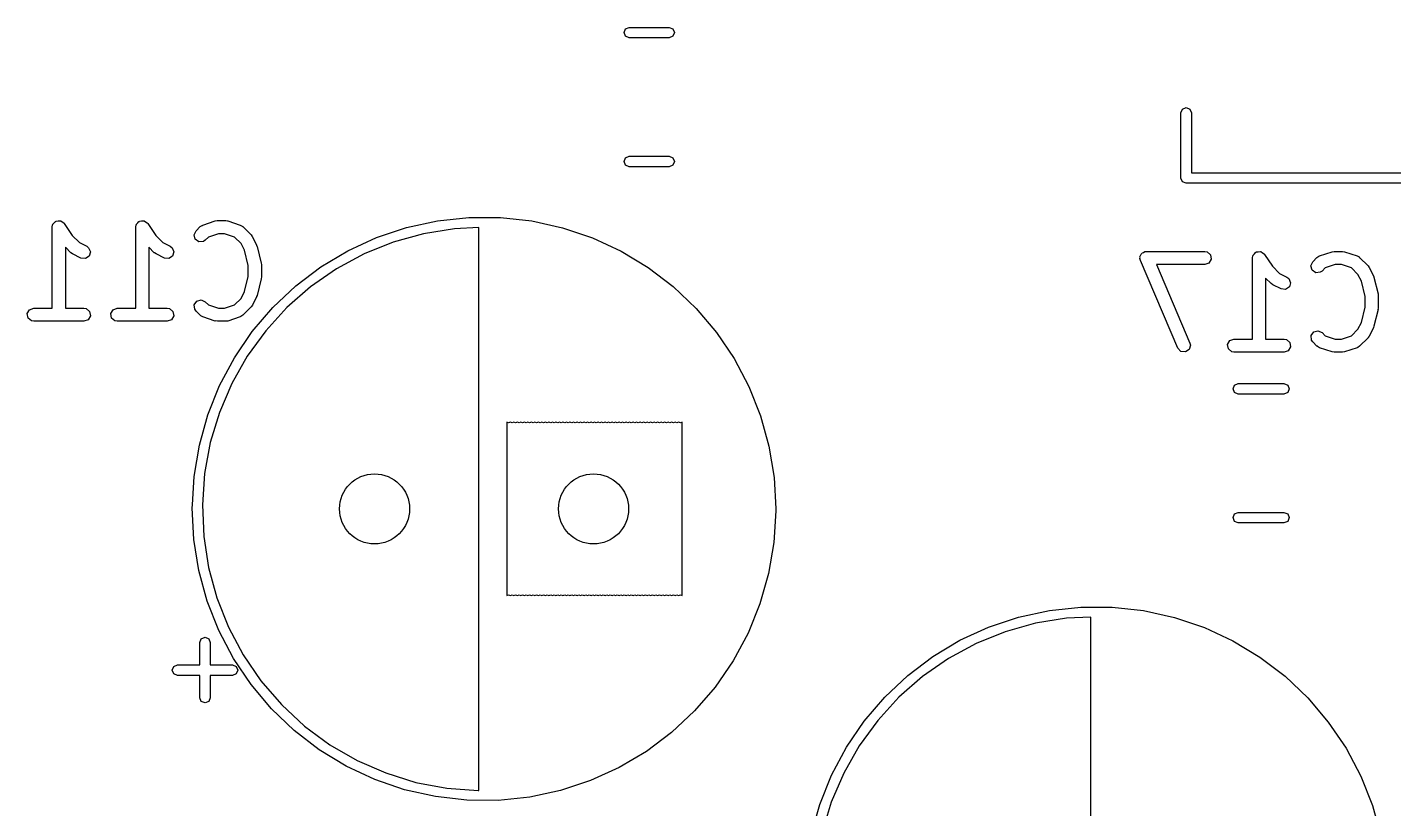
# Model space of a CAD drawing. Extents: x 84 to 124, y -233 to -38.
# Drawn here: x 88.15 to 103.75, y -196.47 to -187.56 of the extents above; entities that cross this region are included whole.
import ezdxf

# ---------------------------------------------------------------- set-up
doc = ezdxf.new("R2010")
doc.units = 0
doc.layers.add('BLACK', color=7, linetype='CONTINUOUS')

msp = doc.modelspace()

# ---------------------------------------------------------------- linework, layer by layer
at = {"layer": 'BLACK', "linetype": 'CONTINUOUS'}
for p, q in [((94.9629, -187.616), (94.9805, -187.574)), ((94.9805, -187.658), (94.9629, -187.616)), ((94.9805, -187.574), (95.0229, -187.556)), ((95.0229, -187.556), (95.4771, -187.556)), ((95.4771, -187.556), (95.5195, -187.574)), ((95.5195, -187.574), (95.5371, -187.616)), ((95.5371, -187.616), (95.5195, -187.658)), ((95.0229, -187.676), (94.9805, -187.658)), ((95.4771, -187.676), (95.0229, -187.676)), ((95.5195, -187.658), (95.4771, -187.676)), ((101.32, -188.53), (101.338, -188.488)), ((101.32, -189.275), (101.32, -188.53)), ((101.338, -188.488), (101.38, -188.47)), ((101.38, -188.47), (101.422, -188.488)), ((101.422, -188.488), (101.44, -188.53)), ((101.44, -188.53), (101.44, -189.215)), ((94.9805, -189.044), (95.0229, -189.026)), ((95.0229, -189.026), (95.4771, -189.026)), ((95.4771, -189.026), (95.5195, -189.044)), ((94.9629, -189.086), (94.9805, -189.044)), ((94.9805, -189.128), (94.9629, -189.086)), ((95.0229, -189.146), (94.9805, -189.128)), ((95.4771, -189.146), (95.0229, -189.146)), ((95.5195, -189.128), (95.4771, -189.146)), ((95.5195, -189.044), (95.5371, -189.086)), ((95.5371, -189.086), (95.5195, -189.128)), ((101.338, -189.317), (101.32, -189.275)), ((101.38, -189.335), (101.338, -189.317)), ((106.9, -189.335), (101.38, -189.335)), ((101.44, -189.215), (106.84, -189.215)), ((88.4407, -189.81), (88.4435, -189.806)), ((88.4435, -189.806), (88.444, -189.802)), ((88.444, -189.802), (88.4597, -189.787)), ((88.4597, -189.787), (88.4737, -189.77)), ((88.4737, -189.77), (88.4779, -189.77)), ((88.4779, -189.77), (88.4811, -189.767)), ((88.4811, -189.767), (88.5028, -189.765)), ((88.5028, -189.765), (88.5242, -189.762)), ((88.5242, -189.762), (88.5279, -189.764)), ((88.5279, -189.764), (88.5322, -189.763)), ((88.5322, -189.763), (88.5498, -189.776)), ((88.5498, -189.776), (88.5686, -189.787)), ((88.5686, -189.787), (88.5701, -189.791)), ((88.5701, -189.791), (88.5736, -189.794)), ((88.5736, -189.794), (88.6647, -189.93)), ((89.3931, -189.81), (89.3959, -189.806)), ((89.3959, -189.806), (89.3963, -189.802)), ((89.3963, -189.802), (89.4121, -189.787)), ((89.4121, -189.787), (89.4261, -189.77)), ((89.4261, -189.77), (89.4303, -189.77)), ((89.4303, -189.77), (89.4334, -189.767)), ((89.4334, -189.767), (89.4552, -189.765)), ((89.4552, -189.765), (89.4766, -189.762)), ((89.4766, -189.762), (89.4803, -189.764)), ((89.4803, -189.764), (89.4846, -189.763)), ((89.4846, -189.763), (89.5022, -189.776)), ((89.5022, -189.776), (89.521, -189.787)), ((89.521, -189.787), (89.5225, -189.791)), ((89.5225, -189.791), (89.526, -189.794)), ((89.526, -189.794), (89.6171, -189.93)), ((90.1541, -189.812), (90.297, -189.764)), ((90.297, -189.764), (90.3192, -189.761)), ((90.3192, -189.761), (90.3207, -189.76)), ((90.3207, -189.76), (90.4159, -189.76)), ((90.4159, -189.76), (90.438, -189.764)), ((90.438, -189.764), (90.4397, -189.764)), ((90.4397, -189.764), (90.5825, -189.812)), ((92.4807, -189.84), (92.8326, -189.763)), ((92.8326, -189.763), (93.1907, -189.725)), ((93.1907, -189.725), (93.5509, -189.725)), ((93.5509, -189.725), (93.9089, -189.765)), ((93.9089, -189.765), (94.2605, -189.843)), ((88.4362, -189.835), (88.4407, -189.81)), ((88.4362, -190.76), (88.4362, -189.835)), ((88.6647, -189.93), (88.7461, -190.012)), ((89.3886, -189.835), (89.3931, -189.81)), ((89.3886, -190.76), (89.3886, -189.835)), ((89.6171, -189.93), (89.6985, -190.012)), ((90.0555, -189.924), (90.0772, -189.878)), ((90.0688, -189.974), (90.0555, -189.924)), ((90.0772, -189.878), (90.1248, -189.83)), ((90.1248, -189.83), (90.1462, -189.815)), ((90.1462, -189.815), (90.1506, -189.815)), ((90.1506, -189.815), (90.1541, -189.812)), ((90.2184, -189.949), (90.1833, -189.984)), ((90.3329, -189.91), (90.2184, -189.949)), ((90.4038, -189.91), (90.3329, -189.91)), ((90.5183, -189.949), (90.4038, -189.91)), ((90.5924, -190.023), (90.5183, -189.949)), ((90.5825, -189.812), (90.6054, -189.824)), ((90.6054, -189.824), (90.6078, -189.828)), ((90.6078, -189.828), (90.6118, -189.83)), ((90.6118, -189.83), (90.7071, -189.925)), ((90.7071, -189.925), (90.7199, -189.944)), ((90.7199, -189.944), (90.7211, -189.945)), ((90.7211, -189.945), (90.7687, -190.04)), ((91.8119, -190.104), (92.1391, -189.954)), ((92.1391, -189.954), (92.4807, -189.84)), ((92.6746, -189.91), (92.3289, -190.006)), ((93.0289, -189.853), (92.6746, -189.91)), ((93.305, -189.839), (93.0289, -189.853)), ((93.305, -196.264), (93.305, -189.839)), ((94.2605, -189.843), (94.6017, -189.958)), ((94.6017, -189.958), (94.9283, -190.11)), ((88.6486, -190.127), (88.5862, -190.064)), ((88.5862, -190.064), (88.5862, -190.76)), ((88.7461, -190.012), (88.8304, -190.054)), ((88.8304, -190.054), (88.8514, -190.07)), ((88.8514, -190.07), (88.8718, -190.117)), ((88.8718, -190.117), (88.8571, -190.166)), ((89.601, -190.127), (89.5386, -190.064)), ((89.5386, -190.064), (89.5386, -190.76)), ((89.6985, -190.012), (89.7828, -190.054)), ((89.7828, -190.054), (89.8037, -190.07)), ((89.8037, -190.07), (89.8241, -190.117)), ((89.8241, -190.117), (89.8095, -190.166)), ((90.1108, -190.003), (90.0688, -189.974)), ((90.1619, -189.999), (90.1108, -190.003)), ((90.1833, -189.984), (90.1619, -189.999)), ((90.6309, -190.1), (90.5924, -190.023)), ((90.6743, -190.273), (90.6309, -190.1)), ((90.7687, -190.04), (90.7724, -190.052)), ((90.7724, -190.052), (90.7744, -190.055)), ((90.7744, -190.055), (90.822, -190.246)), ((91.5029, -190.289), (91.8119, -190.104)), ((92.3289, -190.006), (91.9961, -190.141)), ((94.9283, -190.11), (95.2367, -190.296)), ((100.894, -190.124), (100.908, -190.114)), ((100.908, -190.114), (100.917, -190.115)), ((100.917, -190.115), (100.925, -190.112)), ((100.925, -190.112), (101.592, -190.112)), ((101.592, -190.112), (101.618, -190.117)), ((101.618, -190.117), (101.657, -190.15)), ((102.178, -190.122), (102.181, -190.119)), ((102.181, -190.119), (102.203, -190.117)), ((102.203, -190.117), (102.224, -190.114)), ((102.224, -190.114), (102.228, -190.116)), ((102.228, -190.116), (102.232, -190.115)), ((102.232, -190.115), (102.25, -190.128)), ((102.902, -190.164), (103.045, -190.116)), ((103.045, -190.116), (103.067, -190.113)), ((103.067, -190.113), (103.068, -190.112)), ((103.068, -190.112), (103.164, -190.112)), ((103.164, -190.112), (103.186, -190.116)), ((103.186, -190.116), (103.187, -190.116)), ((103.187, -190.116), (103.33, -190.164)), ((88.6501, -190.127), (88.6486, -190.127)), ((88.6681, -190.141), (88.6501, -190.127)), ((88.7634, -190.188), (88.6681, -190.141)), ((88.8143, -190.194), (88.7634, -190.188)), ((88.8571, -190.166), (88.8143, -190.194)), ((89.6025, -190.127), (89.601, -190.127)), ((89.6205, -190.141), (89.6025, -190.127)), ((89.7157, -190.188), (89.6205, -190.141)), ((89.7667, -190.194), (89.7157, -190.188)), ((89.8095, -190.166), (89.7667, -190.194)), ((90.6743, -190.398), (90.6743, -190.273)), ((90.822, -190.246), (90.8231, -190.261)), ((90.8231, -190.261), (90.8243, -190.264)), ((90.8243, -190.264), (90.8243, -190.407)), ((91.9961, -190.141), (91.6804, -190.312)), ((100.851, -190.192), (100.853, -190.183)), ((100.857, -190.217), (100.851, -190.192)), ((100.852, -190.174), (100.86, -190.159)), ((100.853, -190.183), (100.852, -190.174)), ((101.285, -191.217), (100.857, -190.217)), ((100.86, -190.159), (100.865, -190.142)), ((100.865, -190.142), (100.873, -190.138)), ((100.873, -190.138), (100.877, -190.13)), ((100.877, -190.13), (100.894, -190.124)), ((101.592, -190.262), (101.039, -190.262)), ((101.039, -190.262), (101.423, -191.158)), ((101.64, -190.245), (101.592, -190.262)), ((101.666, -190.2), (101.64, -190.245)), ((101.657, -190.15), (101.666, -190.2)), ((102.136, -190.187), (102.141, -190.162)), ((102.136, -191.112), (102.136, -190.187)), ((102.141, -190.162), (102.143, -190.158)), ((102.143, -190.158), (102.144, -190.154)), ((102.144, -190.154), (102.16, -190.139)), ((102.16, -190.139), (102.174, -190.122)), ((102.174, -190.122), (102.178, -190.122)), ((102.25, -190.128), (102.269, -190.139)), ((102.269, -190.139), (102.27, -190.143)), ((102.27, -190.143), (102.274, -190.146)), ((102.274, -190.146), (102.365, -190.282)), ((102.803, -190.276), (102.825, -190.23)), ((102.816, -190.326), (102.803, -190.276)), ((102.825, -190.23), (102.872, -190.182)), ((102.872, -190.182), (102.894, -190.167)), ((102.894, -190.167), (102.898, -190.167)), ((102.898, -190.167), (102.902, -190.164)), ((103.081, -190.262), (102.966, -190.301)), ((103.151, -190.262), (103.081, -190.262)), ((103.266, -190.301), (103.151, -190.262)), ((103.33, -190.164), (103.353, -190.176)), ((103.353, -190.176), (103.355, -190.18)), ((103.355, -190.18), (103.359, -190.182)), ((103.359, -190.182), (103.455, -190.277)), ((90.6309, -190.571), (90.6743, -190.398)), ((90.822, -190.425), (90.7744, -190.615)), ((90.8243, -190.407), (90.8217, -190.422)), ((90.8217, -190.422), (90.822, -190.425)), ((91.2156, -190.507), (91.5029, -190.289)), ((91.6804, -190.312), (91.3856, -190.516)), ((95.2367, -190.296), (95.5232, -190.514)), ((102.349, -190.479), (102.286, -190.416)), ((102.286, -190.416), (102.286, -191.112)), ((102.365, -190.282), (102.446, -190.364)), ((102.446, -190.364), (102.53, -190.406)), ((102.53, -190.406), (102.551, -190.422)), ((102.551, -190.422), (102.572, -190.469)), ((102.858, -190.355), (102.816, -190.326)), ((102.91, -190.351), (102.858, -190.355)), ((102.931, -190.336), (102.91, -190.351)), ((102.966, -190.301), (102.931, -190.336)), ((103.34, -190.375), (103.266, -190.301)), ((103.379, -190.452), (103.34, -190.375)), ((103.455, -190.277), (103.468, -190.296)), ((103.468, -190.296), (103.469, -190.297)), ((103.469, -190.297), (103.516, -190.392)), ((103.516, -190.392), (103.52, -190.404)), ((103.52, -190.404), (103.522, -190.407)), ((103.522, -190.407), (103.57, -190.598)), ((90.5924, -190.648), (90.6309, -190.571)), ((90.9535, -190.754), (91.2156, -190.507)), ((91.3856, -190.516), (91.1155, -190.753)), ((95.5232, -190.514), (95.7845, -190.762)), ((102.35, -190.479), (102.349, -190.479)), ((102.368, -190.493), (102.35, -190.479)), ((102.463, -190.54), (102.368, -190.493)), ((102.514, -190.546), (102.463, -190.54)), ((102.557, -190.518), (102.514, -190.546)), ((102.572, -190.469), (102.557, -190.518)), ((103.422, -190.625), (103.379, -190.452)), ((90.0578, -190.721), (90.0872, -190.679)), ((90.0623, -190.772), (90.0578, -190.721)), ((90.0872, -190.679), (90.1368, -190.665)), ((90.1368, -190.665), (90.1833, -190.687)), ((90.1833, -190.687), (90.2184, -190.722)), ((90.2184, -190.722), (90.3329, -190.76)), ((90.4038, -190.76), (90.5183, -190.722)), ((90.5183, -190.722), (90.5924, -190.648)), ((90.7211, -190.726), (90.7078, -190.744)), ((90.7687, -190.631), (90.7211, -190.726)), ((90.7692, -190.627), (90.7687, -190.631)), ((90.7744, -190.615), (90.7692, -190.627)), ((103.422, -190.75), (103.422, -190.625)), ((103.57, -190.598), (103.571, -190.613)), ((103.571, -190.613), (103.572, -190.616)), ((103.572, -190.616), (103.572, -190.759)), ((88.1516, -190.822), (88.1773, -190.778)), ((88.1605, -190.873), (88.1516, -190.822)), ((88.1998, -190.906), (88.1605, -190.873)), ((88.1773, -190.778), (88.2255, -190.76)), ((88.2255, -190.76), (88.4362, -190.76)), ((88.5862, -190.76), (88.7969, -190.76)), ((88.7969, -190.76), (88.8226, -190.765)), ((88.8451, -190.893), (88.7969, -190.91)), ((88.8226, -190.765), (88.8619, -190.798)), ((88.8708, -190.848), (88.8451, -190.893)), ((88.8619, -190.798), (88.8708, -190.848)), ((89.104, -190.822), (89.1296, -190.778)), ((89.1129, -190.873), (89.104, -190.822)), ((89.1522, -190.906), (89.1129, -190.873)), ((89.1296, -190.778), (89.1779, -190.76)), ((89.1779, -190.76), (89.3886, -190.76)), ((89.5386, -190.76), (89.7493, -190.76)), ((89.7493, -190.76), (89.7749, -190.765)), ((89.7975, -190.893), (89.7493, -190.91)), ((89.7749, -190.765), (89.8142, -190.798)), ((89.8231, -190.848), (89.7975, -190.893)), ((89.8142, -190.798), (89.8231, -190.848)), ((90.0772, -190.793), (90.0623, -190.772)), ((90.1248, -190.841), (90.0772, -190.793)), ((90.1289, -190.843), (90.1248, -190.841)), ((90.1312, -190.847), (90.1289, -190.843)), ((90.1541, -190.859), (90.1312, -190.847)), ((90.297, -190.907), (90.1541, -190.859)), ((90.3329, -190.76), (90.4038, -190.76)), ((90.5825, -190.859), (90.4397, -190.907)), ((90.586, -190.856), (90.5825, -190.859)), ((90.5905, -190.856), (90.586, -190.856)), ((90.6118, -190.841), (90.5905, -190.856)), ((90.7071, -190.746), (90.6118, -190.841)), ((90.7078, -190.744), (90.7071, -190.746)), ((90.7196, -191.027), (90.9535, -190.754)), ((91.1155, -190.753), (90.8735, -191.018)), ((95.7845, -190.762), (96.0174, -191.037)), ((103.379, -190.923), (103.422, -190.75)), ((103.57, -190.777), (103.522, -190.967)), ((103.572, -190.759), (103.569, -190.774)), ((103.569, -190.774), (103.57, -190.777)), ((88.2255, -190.91), (88.1998, -190.906)), ((88.7969, -190.91), (88.2255, -190.91)), ((89.1779, -190.91), (89.1522, -190.906)), ((89.7493, -190.91), (89.1779, -190.91)), ((90.2986, -190.906), (90.297, -190.907)), ((90.3207, -190.91), (90.2986, -190.906)), ((90.4159, -190.91), (90.3207, -190.91)), ((90.4175, -190.91), (90.4159, -190.91)), ((90.4397, -190.907), (90.4175, -190.91)), ((90.5166, -191.325), (90.7196, -191.027)), ((90.8735, -191.018), (90.6625, -191.308)), ((96.0174, -191.037), (96.2194, -191.335)), ((102.805, -191.073), (102.835, -191.031)), ((102.835, -191.031), (102.884, -191.017)), ((102.884, -191.017), (102.931, -191.039)), ((102.931, -191.039), (102.966, -191.074)), ((103.266, -191.074), (103.34, -191)), ((103.34, -191), (103.379, -190.923)), ((103.516, -190.983), (103.469, -191.078)), ((103.517, -190.979), (103.516, -190.983)), ((103.522, -190.967), (103.517, -190.979)), ((101.429, -191.183), (101.414, -191.232)), ((101.423, -191.158), (101.429, -191.183)), ((101.852, -191.174), (101.877, -191.13)), ((101.861, -191.225), (101.852, -191.174)), ((101.877, -191.13), (101.925, -191.112)), ((101.925, -191.112), (102.136, -191.112)), ((102.286, -191.112), (102.497, -191.112)), ((102.497, -191.112), (102.523, -191.117)), ((102.523, -191.117), (102.562, -191.15)), ((102.571, -191.2), (102.545, -191.245)), ((102.562, -191.15), (102.571, -191.2)), ((102.81, -191.124), (102.805, -191.073)), ((102.825, -191.145), (102.81, -191.124)), ((102.872, -191.193), (102.825, -191.145)), ((102.877, -191.195), (102.872, -191.193)), ((102.879, -191.199), (102.877, -191.195)), ((102.902, -191.211), (102.879, -191.199)), ((103.045, -191.259), (102.902, -191.211)), ((102.966, -191.074), (103.081, -191.112)), ((103.081, -191.112), (103.151, -191.112)), ((103.151, -191.112), (103.266, -191.074)), ((103.33, -191.211), (103.187, -191.259)), ((103.334, -191.208), (103.33, -191.211)), ((103.338, -191.208), (103.334, -191.208)), ((103.359, -191.193), (103.338, -191.208)), ((103.455, -191.098), (103.359, -191.193)), ((103.469, -191.078), (103.455, -191.096)), ((103.455, -191.096), (103.455, -191.098)), ((90.347, -191.643), (90.5166, -191.325)), ((90.6625, -191.308), (90.4852, -191.62)), ((96.2194, -191.335), (96.3879, -191.653)), ((101.32, -191.254), (101.285, -191.217)), ((101.371, -191.26), (101.32, -191.254)), ((101.414, -191.232), (101.371, -191.26)), ((101.9, -191.258), (101.861, -191.225)), ((101.925, -191.262), (101.9, -191.258)), ((102.497, -191.262), (101.925, -191.262)), ((102.545, -191.245), (102.497, -191.262)), ((103.046, -191.258), (103.045, -191.259)), ((103.068, -191.262), (103.046, -191.258)), ((103.164, -191.262), (103.068, -191.262)), ((103.165, -191.262), (103.164, -191.262)), ((103.187, -191.259), (103.165, -191.262)), ((90.2127, -191.977), (90.347, -191.643)), ((90.4852, -191.62), (90.3438, -191.95)), ((96.3879, -191.653), (96.5211, -191.988)), ((101.914, -191.68), (101.931, -191.638)), ((101.931, -191.638), (101.974, -191.62)), ((101.974, -191.62), (102.496, -191.62)), ((102.496, -191.62), (102.539, -191.638)), ((102.539, -191.638), (102.556, -191.68)), ((101.931, -191.722), (101.914, -191.68)), ((101.974, -191.74), (101.931, -191.722)), ((102.496, -191.74), (101.974, -191.74)), ((102.539, -191.722), (102.496, -191.74)), ((102.556, -191.68), (102.539, -191.722)), ((90.1152, -192.324), (90.2127, -191.977)), ((90.3438, -191.95), (90.2401, -192.294)), ((96.5211, -191.988), (96.6173, -192.335)), ((93.645, -192.07), (93.625, -192.062)), ((93.625, -192.062), (93.625, -194.038)), ((93.665, -192.062), (93.645, -192.07)), ((93.685, -192.07), (93.665, -192.062)), ((93.705, -192.062), (93.685, -192.07)), ((93.725, -192.07), (93.705, -192.062)), ((93.745, -192.062), (93.725, -192.07)), ((93.765, -192.07), (93.745, -192.062)), ((93.785, -192.062), (93.765, -192.07)), ((93.805, -192.07), (93.785, -192.062)), ((93.825, -192.062), (93.805, -192.07)), ((93.845, -192.07), (93.825, -192.062)), ((93.865, -192.062), (93.845, -192.07)), ((93.885, -192.07), (93.865, -192.062)), ((93.905, -192.062), (93.885, -192.07)), ((93.925, -192.07), (93.905, -192.062)), ((93.945, -192.062), (93.925, -192.07)), ((93.965, -192.07), (93.945, -192.062)), ((93.985, -192.062), (93.965, -192.07)), ((94.005, -192.07), (93.985, -192.062)), ((94.025, -192.062), (94.005, -192.07)), ((94.045, -192.07), (94.025, -192.062)), ((94.0655, -192.062), (94.045, -192.07)), ((94.086, -192.07), (94.0655, -192.062)), ((94.106, -192.062), (94.086, -192.07)), ((94.126, -192.07), (94.106, -192.062)), ((94.146, -192.062), (94.126, -192.07)), ((94.166, -192.07), (94.146, -192.062)), ((94.186, -192.062), (94.166, -192.07)), ((94.206, -192.07), (94.186, -192.062)), ((94.226, -192.062), (94.206, -192.07)), ((94.246, -192.07), (94.226, -192.062)), ((94.266, -192.062), (94.246, -192.07)), ((94.286, -192.07), (94.266, -192.062)), ((94.306, -192.062), (94.286, -192.07)), ((94.326, -192.07), (94.306, -192.062)), ((94.346, -192.062), (94.326, -192.07)), ((94.366, -192.07), (94.346, -192.062)), ((94.386, -192.062), (94.366, -192.07)), ((94.406, -192.07), (94.386, -192.062)), ((94.426, -192.062), (94.406, -192.07)), ((94.446, -192.07), (94.426, -192.062)), ((94.466, -192.062), (94.446, -192.07)), ((94.486, -192.07), (94.466, -192.062)), ((94.506, -192.062), (94.486, -192.07)), ((94.526, -192.07), (94.506, -192.062)), ((94.546, -192.062), (94.526, -192.07)), ((94.566, -192.07), (94.546, -192.062)), ((94.586, -192.062), (94.566, -192.07)), ((94.606, -192.07), (94.586, -192.062)), ((94.626, -192.062), (94.606, -192.07)), ((94.646, -192.07), (94.626, -192.062)), ((94.666, -192.062), (94.646, -192.07)), ((94.686, -192.07), (94.666, -192.062)), ((94.706, -192.062), (94.686, -192.07)), ((94.726, -192.07), (94.706, -192.062)), ((94.746, -192.062), (94.726, -192.07)), ((94.766, -192.07), (94.746, -192.062)), ((94.786, -192.062), (94.766, -192.07)), ((94.806, -192.07), (94.786, -192.062)), ((94.826, -192.062), (94.806, -192.07)), ((94.846, -192.07), (94.826, -192.062)), ((94.866, -192.062), (94.846, -192.07)), ((94.886, -192.07), (94.866, -192.062)), ((94.906, -192.062), (94.886, -192.07)), ((94.926, -192.07), (94.906, -192.062)), ((94.946, -192.062), (94.926, -192.07)), ((94.966, -192.07), (94.946, -192.062)), ((94.986, -192.062), (94.966, -192.07)), ((95.006, -192.07), (94.986, -192.062)), ((95.026, -192.062), (95.006, -192.07)), ((95.046, -192.07), (95.026, -192.062)), ((95.066, -192.062), (95.046, -192.07)), ((95.086, -192.07), (95.066, -192.062)), ((95.106, -192.062), (95.086, -192.07)), ((95.126, -192.07), (95.106, -192.062)), ((95.146, -192.062), (95.126, -192.07)), ((95.166, -192.07), (95.146, -192.062)), ((95.186, -192.062), (95.166, -192.07)), ((95.206, -192.07), (95.186, -192.062)), ((95.226, -192.062), (95.206, -192.07)), ((95.246, -192.07), (95.226, -192.062)), ((95.266, -192.062), (95.246, -192.07)), ((95.286, -192.07), (95.266, -192.062)), ((95.306, -192.062), (95.286, -192.07)), ((95.326, -192.07), (95.306, -192.062)), ((95.346, -192.062), (95.326, -192.07)), ((95.366, -192.07), (95.346, -192.062)), ((95.386, -192.062), (95.366, -192.07)), ((95.406, -192.07), (95.386, -192.062)), ((95.426, -192.062), (95.406, -192.07)), ((95.446, -192.07), (95.426, -192.062)), ((95.466, -192.062), (95.446, -192.07)), ((95.486, -192.07), (95.466, -192.062)), ((95.506, -192.062), (95.486, -192.07)), ((95.526, -192.07), (95.506, -192.062)), ((95.546, -192.062), (95.526, -192.07)), ((95.566, -192.07), (95.546, -192.062)), ((95.586, -192.062), (95.566, -192.07)), ((95.606, -192.07), (95.586, -192.062)), ((95.626, -192.062), (95.606, -192.07)), ((95.626, -194.038), (95.626, -192.062)), ((90.2401, -192.294), (90.1753, -192.647)), ((90.0558, -192.679), (90.1152, -192.324)), ((96.6173, -192.335), (96.6755, -192.69)), ((90.0369, -193.005), (90.0558, -192.679)), ((90.1753, -192.647), (90.1503, -193.005)), ((96.6755, -192.69), (96.695, -193.05)), ((90.035, -193.038), (90.0369, -193.005)), ((90.0532, -193.398), (90.035, -193.038)), ((90.1503, -193.005), (90.1653, -193.364)), ((96.6949, -193.073), (96.6729, -193.433)), ((96.695, -193.05), (96.6949, -193.073)), ((101.914, -193.15), (101.931, -193.108)), ((101.931, -193.192), (101.914, -193.15)), ((101.931, -193.108), (101.974, -193.09)), ((101.974, -193.21), (101.931, -193.192)), ((101.974, -193.09), (102.496, -193.09)), ((102.496, -193.21), (101.974, -193.21)), ((102.496, -193.09), (102.539, -193.108)), ((102.539, -193.192), (102.496, -193.21)), ((102.539, -193.108), (102.556, -193.15)), ((102.556, -193.15), (102.539, -193.192)), ((90.1653, -193.364), (90.2202, -193.718)), ((90.1102, -193.754), (90.0532, -193.398)), ((96.6729, -193.433), (96.6122, -193.788)), ((90.2052, -194.101), (90.1102, -193.754)), ((90.2202, -193.718), (90.3143, -194.065)), ((96.6122, -193.788), (96.5136, -194.134)), ((90.3372, -194.436), (90.2052, -194.101)), ((90.3143, -194.065), (90.4464, -194.399)), ((93.625, -194.038), (93.645, -194.03)), ((93.645, -194.03), (93.665, -194.038)), ((93.665, -194.038), (93.685, -194.03)), ((93.685, -194.03), (93.705, -194.038)), ((93.705, -194.038), (93.725, -194.03)), ((93.725, -194.03), (93.745, -194.038)), ((93.745, -194.038), (93.765, -194.03)), ((93.765, -194.03), (93.785, -194.038)), ((93.785, -194.038), (93.805, -194.03)), ((93.805, -194.03), (93.825, -194.038)), ((93.825, -194.038), (93.845, -194.03)), ((93.845, -194.03), (93.865, -194.038)), ((93.865, -194.038), (93.885, -194.03)), ((93.885, -194.03), (93.905, -194.038)), ((93.905, -194.038), (93.925, -194.03)), ((93.925, -194.03), (93.945, -194.038)), ((93.945, -194.038), (93.965, -194.03)), ((93.965, -194.03), (93.985, -194.038)), ((93.985, -194.038), (94.005, -194.03)), ((94.005, -194.03), (94.025, -194.038)), ((94.025, -194.038), (94.045, -194.03)), ((94.045, -194.03), (94.0655, -194.038)), ((94.0655, -194.038), (94.086, -194.03)), ((94.086, -194.03), (94.106, -194.038)), ((94.106, -194.038), (94.126, -194.03)), ((94.126, -194.03), (94.146, -194.038)), ((94.146, -194.038), (94.166, -194.03)), ((94.166, -194.03), (94.186, -194.038)), ((94.186, -194.038), (94.206, -194.03)), ((94.206, -194.03), (94.226, -194.038)), ((94.226, -194.038), (94.246, -194.03)), ((94.246, -194.03), (94.266, -194.038)), ((94.266, -194.038), (94.286, -194.03)), ((94.286, -194.03), (94.306, -194.038)), ((94.306, -194.038), (94.326, -194.03)), ((94.326, -194.03), (94.346, -194.038)), ((94.346, -194.038), (94.366, -194.03)), ((94.366, -194.03), (94.386, -194.038)), ((94.386, -194.038), (94.406, -194.03)), ((94.406, -194.03), (94.426, -194.038)), ((94.426, -194.038), (94.446, -194.03)), ((94.446, -194.03), (94.466, -194.038)), ((94.466, -194.038), (94.486, -194.03)), ((94.486, -194.03), (94.506, -194.038)), ((94.506, -194.038), (94.526, -194.03)), ((94.526, -194.03), (94.546, -194.038)), ((94.546, -194.038), (94.566, -194.03)), ((94.566, -194.03), (94.586, -194.038)), ((94.586, -194.038), (94.606, -194.03)), ((94.606, -194.03), (94.626, -194.038)), ((94.626, -194.038), (94.646, -194.03)), ((94.646, -194.03), (94.666, -194.038)), ((94.666, -194.038), (94.686, -194.03)), ((94.686, -194.03), (94.706, -194.038)), ((94.706, -194.038), (94.726, -194.03)), ((94.726, -194.03), (94.746, -194.038)), ((94.746, -194.038), (94.766, -194.03)), ((94.766, -194.03), (94.786, -194.038)), ((94.786, -194.038), (94.806, -194.03)), ((94.806, -194.03), (94.826, -194.038)), ((94.826, -194.038), (94.846, -194.03)), ((94.846, -194.03), (94.866, -194.038)), ((94.866, -194.038), (94.886, -194.03)), ((94.886, -194.03), (94.906, -194.038)), ((94.906, -194.038), (94.926, -194.03)), ((94.926, -194.03), (94.946, -194.038)), ((94.946, -194.038), (94.966, -194.03)), ((94.966, -194.03), (94.986, -194.038)), ((94.986, -194.038), (95.006, -194.03)), ((95.006, -194.03), (95.026, -194.038)), ((95.026, -194.038), (95.046, -194.03)), ((95.046, -194.03), (95.066, -194.038)), ((95.066, -194.038), (95.086, -194.03)), ((95.086, -194.03), (95.106, -194.038)), ((95.106, -194.038), (95.126, -194.03)), ((95.126, -194.03), (95.146, -194.038)), ((95.146, -194.038), (95.166, -194.03)), ((95.166, -194.03), (95.186, -194.038)), ((95.186, -194.038), (95.206, -194.03)), ((95.206, -194.03), (95.226, -194.038)), ((95.226, -194.038), (95.246, -194.03)), ((95.246, -194.03), (95.266, -194.038)), ((95.266, -194.038), (95.286, -194.03)), ((95.286, -194.03), (95.306, -194.038)), ((95.306, -194.038), (95.326, -194.03)), ((95.326, -194.03), (95.346, -194.038)), ((95.346, -194.038), (95.366, -194.03)), ((95.366, -194.03), (95.386, -194.038)), ((95.386, -194.038), (95.406, -194.03)), ((95.406, -194.03), (95.426, -194.038)), ((95.426, -194.038), (95.446, -194.03)), ((95.446, -194.03), (95.466, -194.038)), ((95.466, -194.038), (95.486, -194.03)), ((95.486, -194.03), (95.506, -194.038)), ((95.506, -194.038), (95.526, -194.03)), ((95.526, -194.03), (95.546, -194.038)), ((95.546, -194.038), (95.566, -194.03)), ((95.566, -194.03), (95.586, -194.038)), ((95.586, -194.038), (95.606, -194.03)), ((95.606, -194.03), (95.626, -194.038)), ((96.5136, -194.134), (96.3781, -194.468)), ((99.8176, -194.208), (100.176, -194.17)), ((100.176, -194.17), (100.536, -194.17)), ((100.536, -194.17), (100.894, -194.21)), ((99.1241, -194.399), (99.4657, -194.285)), ((99.4657, -194.285), (99.8176, -194.208)), ((100.014, -194.298), (99.6596, -194.355)), ((100.29, -194.284), (100.014, -194.298)), ((100.29, -200.709), (100.29, -194.284)), ((100.894, -194.21), (101.246, -194.288)), ((101.246, -194.288), (101.587, -194.403)), ((90.5047, -194.755), (90.3372, -194.436)), ((90.4464, -194.399), (90.615, -194.715)), ((96.3781, -194.468), (96.2073, -194.785)), ((98.7969, -194.549), (99.1241, -194.399)), ((99.3139, -194.451), (98.9811, -194.586)), ((99.6596, -194.355), (99.3139, -194.451)), ((101.587, -194.403), (101.913, -194.555)), ((90.1198, -194.574), (90.1373, -194.532)), ((90.1198, -194.829), (90.1198, -194.574)), ((90.1373, -194.532), (90.1798, -194.514)), ((90.1798, -194.514), (90.2222, -194.532)), ((90.2222, -194.532), (90.2398, -194.574)), ((90.2398, -194.574), (90.2398, -194.829)), ((98.4879, -194.734), (98.7969, -194.549)), ((98.9811, -194.586), (98.6654, -194.757)), ((101.913, -194.555), (102.222, -194.741)), ((90.7055, -195.054), (90.5047, -194.755)), ((90.615, -194.715), (90.8177, -195.012)), ((96.2073, -194.785), (96.0033, -195.082)), ((98.2006, -194.952), (98.4879, -194.734)), ((98.6654, -194.757), (98.3706, -194.962)), ((102.222, -194.741), (102.508, -194.959)), ((89.8048, -194.889), (89.8223, -194.847)), ((89.8223, -194.931), (89.8048, -194.889)), ((89.8223, -194.847), (89.8648, -194.829)), ((89.8648, -194.949), (89.8223, -194.931)), ((89.8648, -194.829), (90.1198, -194.829)), ((90.1198, -194.949), (89.8648, -194.949)), ((90.1198, -195.204), (90.1198, -194.949)), ((90.2398, -194.829), (90.4948, -194.829)), ((90.4948, -194.949), (90.2398, -194.949)), ((90.2398, -194.949), (90.2398, -195.204)), ((90.4948, -194.829), (90.5372, -194.847)), ((90.5372, -194.931), (90.4948, -194.949)), ((90.5372, -194.847), (90.5548, -194.889)), ((90.5548, -194.889), (90.5372, -194.931)), ((97.9385, -195.199), (98.2006, -194.952)), ((90.9375, -195.33), (90.7055, -195.054)), ((90.8177, -195.012), (91.0523, -195.283)), ((96.0033, -195.082), (95.7685, -195.355)), ((98.3706, -194.962), (98.1005, -195.198)), ((102.508, -194.959), (102.769, -195.207)), ((90.1373, -195.246), (90.1198, -195.204)), ((90.1798, -195.264), (90.1373, -195.246)), ((90.2222, -195.246), (90.1798, -195.264)), ((90.2398, -195.204), (90.2222, -195.246)), ((97.7046, -195.472), (97.9385, -195.199)), ((98.1005, -195.198), (97.8585, -195.463)), ((102.769, -195.207), (103.002, -195.482)), ((91.1979, -195.578), (90.9375, -195.33)), ((91.0523, -195.283), (91.3156, -195.527)), ((95.7685, -195.355), (95.5055, -195.601)), ((91.4837, -195.798), (91.1979, -195.578)), ((91.3156, -195.527), (91.6046, -195.74)), ((97.5016, -195.77), (97.7046, -195.472)), ((97.8585, -195.463), (97.6475, -195.753)), ((103.002, -195.482), (103.204, -195.78)), ((95.5055, -195.601), (95.2175, -195.817)), ((91.7914, -195.985), (91.4837, -195.798)), ((91.6046, -195.74), (91.9154, -195.92)), ((95.2175, -195.817), (94.9078, -196.001)), ((97.332, -196.088), (97.5016, -195.77)), ((97.6475, -195.753), (97.4702, -196.065)), ((103.204, -195.78), (103.373, -196.098)), ((92.1176, -196.138), (91.7914, -195.985)), ((91.9154, -195.92), (92.2443, -196.063)), ((94.9078, -196.001), (94.58, -196.15)), ((92.4583, -196.254), (92.1176, -196.138)), ((92.2443, -196.063), (92.5872, -196.17)), ((92.5872, -196.17), (92.9398, -196.237)), ((94.58, -196.15), (94.2381, -196.264)), ((97.1977, -196.422), (97.332, -196.088)), ((97.4702, -196.065), (97.3288, -196.395)), ((103.373, -196.098), (103.506, -196.433)), ((92.8097, -196.333), (92.4583, -196.254)), ((93.1675, -196.374), (92.8097, -196.333)), ((92.9398, -196.237), (93.2977, -196.264)), ((93.2977, -196.264), (93.305, -196.264)), ((93.8859, -196.339), (93.5277, -196.376)), ((94.2381, -196.264), (93.8859, -196.339)), ((93.5277, -196.376), (93.1675, -196.374)), ((97.1002, -196.769), (97.1977, -196.422)), ((97.3288, -196.395), (97.2251, -196.739)), ((103.506, -196.433), (103.602, -196.78))]:
    msp.add_line(p, q, dxfattribs=at)
at = {"layer": 'BLACK'}
for centre in [(92.115, -193.05), (94.615, -193.05)]:
    msp.add_circle(centre, 0.4, dxfattribs=at)

doc.saveas('drawing.dxf')
